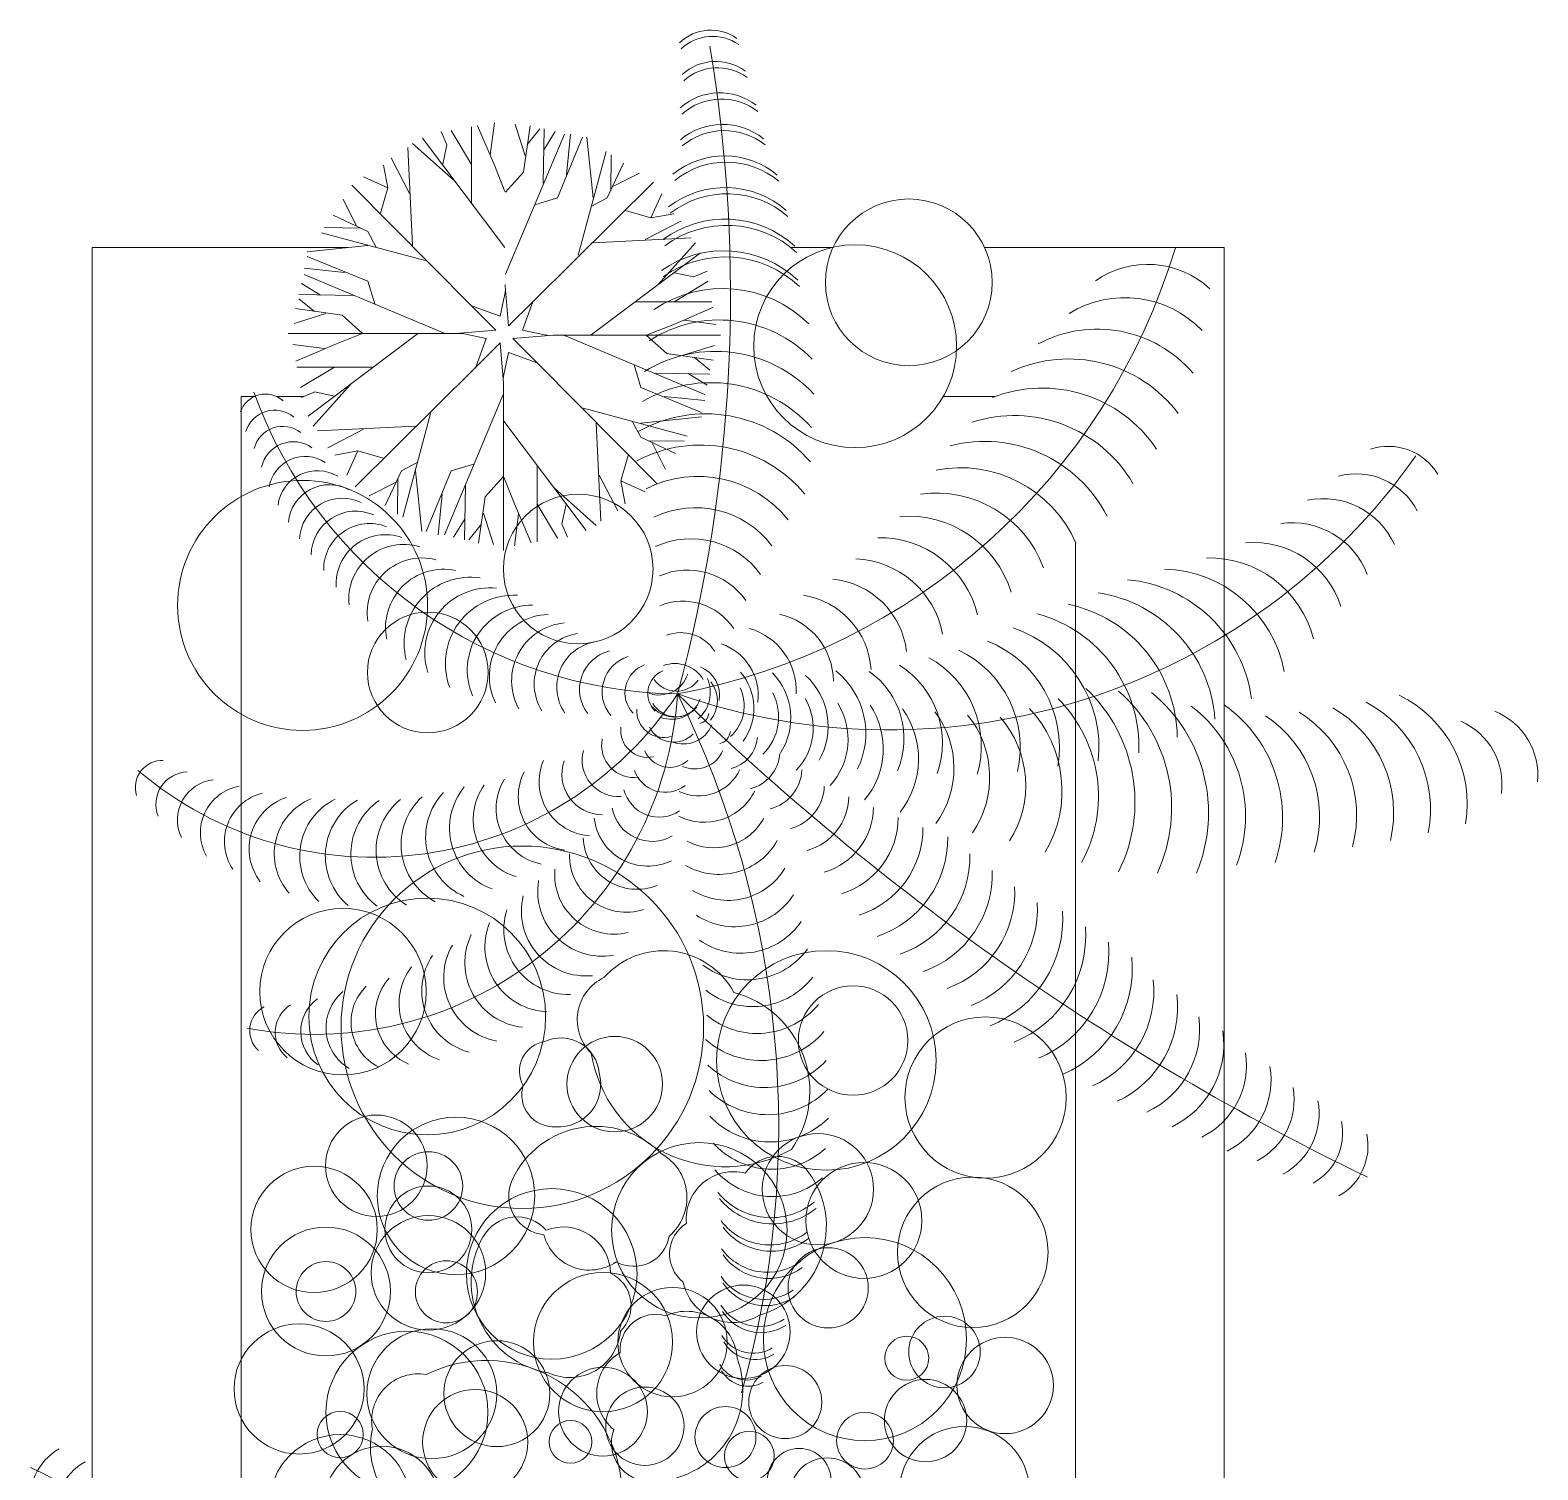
# Model space of a CAD drawing. Header units: millimetres. Extents: x 19901 to 56688, y 13732 to 29551.
# Drawn here: x 27371.82 to 27418.42, y 19404.84 to 19449.35 of the extents above; entities that cross this region are included whole.
import ezdxf

# ---------------------------------------------------------------- set-up
doc = ezdxf.new("R2010")
doc.units = ezdxf.units.MM
doc.layers.add('A-FURN', color=9, linetype='Continuous', lineweight=13)
doc.layers.add('VEGETAZIONE', color=94, linetype='Continuous', lineweight=5)

msp = doc.modelspace()

# ---------------------------------------------------------------- linework, layer by layer
at = {"layer": 'A-FURN'}
for p, q in [((27373.731, 19114.07), (27373.731, 19442.628)), ((27381.633, 19442.628), (27373.731, 19442.628)), ((27396.632, 19442.628), (27395.335, 19442.628)), ((27408.731, 19442.628), (27401.319, 19442.628)), ((27408.731, 19114.07), (27408.731, 19442.628)), ((27378.334, 19118.676), (27378.334, 19438.025)), ((27378.777, 19438.025), (27378.334, 19438.025)), ((27380.281, 19438.025), (27379.431, 19438.025)), ((27401.635, 19438.025), (27400.041, 19438.025)), ((27404.128, 19118.676), (27404.128, 19433.529))]:
    msp.add_line(p, q, dxfattribs=at)
at = {"layer": 'VEGETAZIONE'}
for p, q in [((27385.464, 19443.986), (27385.464, 19446.358)), ((27386.165, 19445.181), (27385.644, 19446.393)), ((27386.035, 19445.501), (27386.165, 19446.487)), ((27387.116, 19445.469), (27386.813, 19446.447)), ((27387.069, 19444.964), (27387.273, 19446.398)), ((27384.927, 19444.703), (27383.639, 19445.851)), ((27386.491, 19442.627), (27383.949, 19446.009)), ((27384.698, 19445.805), (27384.519, 19446.219)), ((27385.464, 19445.198), (27384.829, 19446.248)), ((27386.51, 19441.803), (27388.329, 19446.138)), ((27387.18, 19445.812), (27387.576, 19446.3)), ((27387.676, 19444.622), (27387.705, 19446.3)), ((27387.687, 19445.632), (27388.043, 19446.219)), ((27388.119, 19444.166), (27388.888, 19446.04)), ((27388.393, 19444.883), (27388.521, 19446.138)), ((27389.221, 19444.166), (27389.028, 19446.04)), ((27383.541, 19444.3), (27382.971, 19445.402)), ((27383.639, 19442.691), (27383.493, 19445.723)), ((27384.568, 19445.21), (27384.698, 19445.805)), ((27388.76, 19442.39), (27389.617, 19445.6)), ((27389.763, 19444.394), (27389.78, 19445.502)), ((27382.873, 19444.475), (27382.743, 19445.181)), ((27386.491, 19444.365), (27386.165, 19445.181)), ((27386.51, 19444.345), (27387.069, 19444.964)), ((27389.652, 19444.166), (27390.159, 19445.241)), ((27389.844, 19444.524), (27390.655, 19444.932)), ((27385.464, 19440.826), (27381.765, 19444.557)), ((27382.873, 19444.475), (27382.124, 19444.813)), ((27382.124, 19444.813), (27382.124, 19444.813)), ((27382.645, 19443.694), (27382.873, 19444.475)), ((27387.355, 19440.956), (27391.086, 19444.655)), ((27381.896, 19443.315), (27381.488, 19444.126)), ((27387.419, 19443.954), (27388.119, 19444.166)), ((27389.174, 19443.905), (27389.652, 19444.166)), ((27391.004, 19443.547), (27391.343, 19444.296)), ((27391.343, 19444.296), (27391.343, 19444.296)), ((27382.254, 19443.123), (27381.179, 19443.63)), ((27390.223, 19443.775), (27391.004, 19443.547)), ((27391.004, 19443.547), (27391.71, 19443.677)), ((27384.03, 19442.231), (27380.82, 19443.088)), ((27382.026, 19443.234), (27380.918, 19443.251)), ((27382.515, 19442.645), (27382.254, 19443.123)), ((27390.83, 19442.879), (27391.931, 19443.449)), ((27382.254, 19442.691), (27380.38, 19442.499)), ((27389.221, 19442.781), (27392.252, 19442.927)), ((27391.232, 19441.493), (27392.38, 19442.781)), ((27382.254, 19441.589), (27380.38, 19442.359)), ((27389.156, 19439.929), (27392.538, 19442.471)), ((27381.537, 19441.864), (27380.282, 19441.992)), ((27384.617, 19439.98), (27380.282, 19441.799)), ((27391.739, 19441.852), (27392.334, 19441.722)), ((27392.334, 19441.722), (27392.748, 19441.901)), ((27380.788, 19441.158), (27380.201, 19441.514)), ((27382.466, 19440.89), (27382.254, 19441.589)), ((27386.344, 19440.505), (27386.49, 19441.19)), ((27386.501, 19441.449), (27386.603, 19440.206)), ((27391.727, 19440.956), (27392.777, 19441.591)), ((27381.456, 19440.54), (27380.022, 19440.744)), ((27381.798, 19441.146), (27380.12, 19441.176)), ((27380.608, 19440.651), (27380.12, 19441.047)), ((27386.214, 19440.074), (27385.464, 19440.826)), ((27385.464, 19440.826), (27386.344, 19440.505)), ((27386.603, 19440.206), (27387.355, 19440.956)), ((27387.355, 19440.956), (27387.034, 19440.076)), ((27390.515, 19440.956), (27392.888, 19440.956)), ((27391.71, 19440.255), (27392.923, 19440.776)), ((27380.951, 19440.587), (27379.973, 19440.284)), ((27382.075, 19439.98), (27381.456, 19440.54)), ((27392.031, 19440.385), (27393.016, 19440.255)), ((27385.138, 19439.971), (27379.794, 19439.971)), ((27383.793, 19439.962), (27380.411, 19437.42)), ((27382.055, 19439.962), (27381.239, 19439.636)), ((27384.971, 19439.972), (27386.214, 19440.074)), ((27385.915, 19439.815), (27385.23, 19439.961)), ((27385.594, 19438.935), (27385.915, 19439.815)), ((27387.979, 19439.919), (27386.735, 19439.817)), ((27386.735, 19439.817), (27387.485, 19439.065)), ((27387.034, 19440.076), (27387.719, 19439.93)), ((27388.015, 19439.92), (27393.156, 19439.92)), ((27388.332, 19439.91), (27392.667, 19438.091)), ((27390.874, 19439.91), (27391.493, 19439.351)), ((27390.894, 19439.929), (27391.71, 19440.255)), ((27380.919, 19439.505), (27379.933, 19439.636)), ((27381.239, 19439.636), (27380.027, 19439.114)), ((27386.346, 19439.685), (27385.594, 19438.935)), ((27386.448, 19438.441), (27386.346, 19439.685)), ((27386.605, 19439.386), (27386.459, 19438.701)), ((27387.485, 19439.065), (27386.605, 19439.386)), ((27391.493, 19439.351), (27392.927, 19439.147)), ((27391.999, 19439.304), (27392.976, 19439.607)), ((27382.434, 19438.935), (27380.062, 19438.935)), ((27381.222, 19438.935), (27380.172, 19438.3)), ((27385.594, 19438.935), (27381.863, 19435.236)), ((27387.485, 19439.065), (27391.184, 19435.334)), ((27390.483, 19439.001), (27390.695, 19438.301)), ((27392.341, 19439.24), (27392.83, 19438.844)), ((27381.717, 19438.397), (27380.569, 19437.11)), ((27386.449, 19438.405), (27386.449, 19433.264)), ((27391.151, 19438.744), (27392.83, 19438.715)), ((27392.162, 19438.733), (27392.748, 19438.377)), ((27380.615, 19438.169), (27380.201, 19437.99)), ((27381.21, 19438.039), (27380.615, 19438.169)), ((27386.44, 19438.088), (27384.621, 19433.753)), ((27390.695, 19438.301), (27392.569, 19437.532)), ((27391.412, 19438.027), (27392.667, 19437.899)), ((27384.189, 19437.501), (27383.332, 19434.291)), ((27388.919, 19437.66), (27392.129, 19436.803)), ((27383.729, 19437.11), (27380.697, 19436.963)), ((27382.12, 19437.012), (27381.018, 19436.442)), ((27386.458, 19437.264), (27389, 19433.882)), ((27389.31, 19437.199), (27389.457, 19434.168)), ((27390.434, 19437.246), (27390.695, 19436.768)), ((27390.695, 19437.199), (27392.569, 19437.392)), ((27390.695, 19436.768), (27391.77, 19436.261)), ((27390.923, 19436.657), (27392.031, 19436.64)), ((27391.053, 19436.576), (27391.461, 19435.765)), ((27381.945, 19436.344), (27381.239, 19436.214)), ((27381.945, 19436.344), (27381.606, 19435.595)), ((27382.726, 19436.116), (27381.945, 19436.344)), ((27390.304, 19436.197), (27390.076, 19435.415)), ((27383.297, 19435.725), (27382.79, 19434.65)), ((27383.775, 19435.986), (27383.297, 19435.725)), ((27383.729, 19435.725), (27383.921, 19433.851)), ((27384.83, 19435.725), (27384.061, 19433.851)), ((27385.53, 19435.937), (27384.83, 19435.725)), ((27387.485, 19435.905), (27387.485, 19433.532)), ((27381.606, 19435.595), (27381.606, 19435.595)), ((27383.105, 19435.367), (27382.294, 19434.959)), ((27383.186, 19435.497), (27383.169, 19434.389)), ((27385.274, 19435.269), (27385.244, 19433.59)), ((27386.44, 19435.546), (27385.88, 19434.927)), ((27386.458, 19435.526), (27386.784, 19434.71)), ((27388.023, 19435.188), (27389.31, 19434.04)), ((27389.408, 19435.59), (27389.978, 19434.489)), ((27390.076, 19435.415), (27390.206, 19434.71)), ((27390.076, 19435.415), (27390.825, 19435.077)), ((27384.556, 19435.008), (27384.428, 19433.753)), ((27385.88, 19434.927), (27385.676, 19433.493)), ((27386.784, 19434.71), (27387.306, 19433.497)), ((27387.485, 19434.693), (27388.12, 19433.643)), ((27388.381, 19434.681), (27388.251, 19434.086)), ((27390.825, 19435.077), (27390.825, 19435.077)), ((27385.262, 19434.258), (27384.906, 19433.672)), ((27385.833, 19434.421), (27386.136, 19433.444)), ((27386.915, 19434.389), (27386.784, 19433.404)), ((27385.769, 19434.079), (27385.373, 19433.59)), ((27388.251, 19434.086), (27388.43, 19433.672))]:
    msp.add_line(p, q, dxfattribs=at)
for points in [[(27395.352, 19414.747, 0.520567), (27393.568, 19419.6, 0.520567), (27389.554, 19420.058, 0.520567), (27389.159, 19417.722, 0.520567)], [(27389.404, 19417.112, -0.520567), (27388.06, 19415.446, -0.520567), (27387.057, 19416.722, -0.520567), (27387.731, 19418.083, -0.520567)], [(27391.322, 19414.62, -0.520567), (27391.571, 19412.066, -0.520567), (27389.936, 19411.271, -0.520567), (27387.697, 19412.109, -0.520567), (27386.726, 19413.822, -0.520567)], [(27394.357, 19409.621, -0.520567), (27392.003, 19410.645, -0.520567), (27392.103, 19412.459, -0.520567), (27393.923, 19414.009, -0.520567), (27395.892, 19414.026, -0.520567)], [(27387.843, 19407.839, 0.520567), (27390.063, 19409.126, 0.520567), (27389.755, 19410.918, 0.520567), (27387.768, 19412.248, 0.520567), (27385.811, 19412.037, 0.520567)], [(27393.673, 19408.289, 0.520567), (27391.469, 19409.604, 0.520567), (27390.053, 19408.465, 0.520567), (27389.856, 19406.083, 0.520567), (27390.99, 19404.473, 0.520567)], [(27390.09, 19404.491, -0.520567), (27385.108, 19403.11, -0.520567), (27382.395, 19406.103, -0.520567), (27384.061, 19407.786, -0.520567)]]:
    msp.add_lwpolyline(points, format="xyb", close=True, dxfattribs=at)
for centre, radius in [((27398.976, 19441.555), 2.577), ((27397.319, 19439.58), 3.136), ((27380.238, 19431.567), 3.864), ((27388.758, 19432.692), 2.313), ((27384.108, 19429.494), 1.867), ((27387.031, 19418.522), 5.603), ((27381.485, 19419.624), 2.574), ((27384.09, 19418.855), 3.661), ((27396.426, 19417.496), 3.394), ((27397.256, 19418.112), 1.692), ((27401.349, 19416.349), 2.491), ((27389.888, 19416.764), 1.477), ((27382.516, 19414.239), 1.569), ((27384.979, 19413.308), 2.433), ((27396.167, 19413.515), 1.72), ((27384.126, 19413.614), 1.061), ((27392.502, 19412.245), 2.711), ((27380.594, 19412.272), 1.953), ((27397.591, 19412.55), 1.792), ((27400.955, 19411.565), 2.327), ((27384.126, 19412.272), 1.342), ((27387.94, 19410.897), 2.636), ((27380.96, 19410.353), 1.992), ((27384.126, 19410.93), 1.77), ((27397.621, 19408.879), 3.139), ((27396.485, 19410.465), 1.239), ((27380.96, 19410.353), 0.924), ((27384.683, 19410.341), 0.96), ((27389.523, 19408.788), 2.152), ((27391.675, 19408.788), 1.691), ((27393.862, 19409.106), 1.445), ((27400.08, 19408.483), 1.106), ((27380.129, 19407.338), 2.01), ((27383.465, 19406.62), 2.504), ((27384.233, 19407.193), 2.009), ((27386.242, 19407.193), 1.638), ((27398.914, 19408.289), 0.68), ((27401.958, 19407.448), 1.491), ((27389.523, 19406.636), 1.372), ((27395.158, 19406.933), 1.13), ((27399.494, 19406.36), 1.273), ((27385.574, 19405.697), 1.625), ((27390.819, 19406.187), 1.211), ((27393.31, 19405.853), 0.943), ((27381.399, 19405.927), 0.715), ((27388.518, 19405.702), 0.66), ((27397.621, 19405.74), 0.879), ((27381.399, 19403.73), 2.197), ((27394.047, 19405.265), 0.769), ((27400.7, 19404.171), 2.009), ((27382.688, 19403.776), 1.793), ((27395.59, 19404.518), 0.982), ((27396.454, 19404.051), 1.159)]:
    msp.add_circle(centre, radius, dxfattribs=at)
for centre, radius, start, end in [((27392.858, 19447.948), 1.404, 54.9113, 133.6506), ((27392.911, 19447.755), 1.404, 54.9113, 133.6506), ((27346.328, 19441.144), 47.137, 344.8546, 9.4139), ((27393.01, 19446.84), 1.545, 53.7208, 132.4602), ((27393.063, 19446.647), 1.545, 53.7208, 132.4602), ((27393.133, 19445.56), 1.853, 52.5303, 131.2697), ((27393.186, 19445.367), 1.853, 52.5303, 131.2697), ((27393.218, 19444.417), 2.022, 51.3398, 130.0792), ((27393.271, 19444.224), 2.022, 51.3398, 130.0792), ((27393.282, 19442.923), 2.54, 50.1494, 128.8887), ((27393.335, 19442.73), 2.54, 50.1494, 128.8887), ((27393.305, 19441.618), 2.868, 48.9589, 127.6983), ((27393.358, 19441.425), 2.868, 48.9589, 127.6983), ((27393.293, 19440.29), 3.219, 47.7684, 126.5078), ((27393.346, 19440.097), 3.219, 47.7684, 126.5078), ((27388.191, 19448.37), 19.877, 280.5408, 343.1997), ((27393.256, 19439.202), 3.33, 46.5779, 125.3173), ((27393.309, 19439.009), 3.33, 46.5779, 125.3173), ((27406.363, 19439.273), 2.836, 47.3045, 124.6995), ((27386.058, 19441.282), 0.442, 347.9659, 0), ((27386.942, 19441.485), 0.442, 180, 184.6649), ((27393.226, 19437.58), 3.784, 45.3875, 124.1268), ((27405.657, 19437.761), 3.319, 43.9409, 121.3358), ((27393.124, 19436.391), 4, 44.197, 122.9363), ((27384.935, 19440.413), 0.442, 270, 274.6649), ((27385.138, 19439.529), 0.442, 77.9659, 90), ((27387.811, 19440.362), 0.442, 257.9659, 270), ((27388.015, 19439.478), 0.442, 90, 94.6649), ((27404.803, 19436.209), 3.9, 40.5773, 117.9722), ((27392.997, 19435.251), 4.17, 43.0065, 121.7459), ((27403.918, 19434.931), 4.255, 37.2136, 114.6086), ((27386.007, 19438.405), 0.442, 0, 4.6649), ((27386.891, 19438.609), 0.442, 167.9659, 180), ((27392.865, 19434.283), 4.17, 41.816, 120.5554), ((27379.089, 19437.283), 0.817, 47.6963, 161.0431), ((27392.034, 19442.979), 14.152, 199.8929, 269.1654), ((27403.103, 19434.031), 4.255, 33.85, 111.2449), ((27379.37, 19436.678), 0.923, 49.969, 163.3158), ((27392.699, 19433.224), 4.265, 40.6256, 119.3649), ((27379.623, 19436.195), 0.907, 52.2418, 165.5886), ((27402.236, 19433.181), 4.255, 30.4864, 107.8813), ((27379.946, 19435.629), 0.998, 54.5145, 167.8613), ((27401.32, 19432.383), 4.255, 27.1227, 104.5176), ((27380.319, 19435.04), 1.134, 56.7872, 170.134), ((27392.54, 19432.355), 4.17, 39.4351, 118.1744), ((27398.373, 19447.596), 19.877, 250.7737, 324.979), ((27413.807, 19434.711), 1.773, 30.992, 108.3869), ((27380.696, 19434.503), 1.229, 59.06, 172.4067), ((27400.574, 19431.923), 3.9, 23.7591, 101.154), ((27412.809, 19433.505), 2.127, 27.6284, 105.0233), ((27381.069, 19434.022), 1.276, 61.3327, 174.6795), ((27392.465, 19432.018), 3.538, 38.2446, 116.984), ((27381.463, 19433.558), 1.323, 63.6054, 176.9522), ((27399.818, 19431.494), 3.546, 20.3954, 97.7904), ((27411.789, 19432.455), 2.411, 24.2647, 101.6596), ((27381.876, 19433.11), 1.371, 65.8781, 179.2249), ((27392.386, 19431.63), 2.957, 37.0541, 115.7935), ((27398.955, 19430.995), 3.333, 17.0318, 94.4267), ((27382.307, 19432.681), 1.418, 68.1509, 181.4977), ((27382.799, 19432.229), 1.524, 70.4236, 183.7704), ((27410.831, 19431.639), 2.482, 20.9011, 98.296), ((27383.358, 19431.757), 1.694, 72.6963, 186.0431), ((27392.247, 19430.971), 2.654, 35.8637, 114.603), ((27398.073, 19430.538), 3.12, 13.6682, 91.0631), ((27409.63, 19430.678), 2.836, 17.5374, 94.9324), ((27383.929, 19431.338), 1.694, 75.5535, 188.9003), ((27397.229, 19430.168), 2.836, 10.3045, 87.6995), ((27408.267, 19429.716), 3.319, 14.1738, 91.5687), ((27384.604, 19430.886), 1.8, 78.4106, 191.7574), ((27385.418, 19430.396), 2.042, 81.2677, 194.6145), ((27392.14, 19430.468), 2.19, 34.6732, 113.4125), ((27396.375, 19429.836), 2.553, 6.9409, 84.3358), ((27405.352, 19428.123), 4.255, 7.4465, 84.8415), ((27406.755, 19428.793), 3.9, 10.8102, 88.2051), ((27386.027, 19430.098), 2.011, 84.1249, 197.4717), ((27386.77, 19429.765), 2.117, 86.982, 200.3288), ((27395.333, 19429.427), 2.482, 3.5773, 80.9722), ((27404.198, 19427.747), 4.255, 4.0829, 81.4778), ((27387.339, 19429.564), 2.011, 89.8392, 203.186), ((27391.99, 19429.81), 1.887, 33.4827, 112.2221), ((27403.023, 19427.439), 4.255, 0.7193, 78.1142), ((27387.916, 19429.386), 1.905, 92.6963, 206.0431), ((27388.499, 19429.233), 1.8, 95.5535, 208.9003), ((27394.519, 19429.214), 2.127, 0.2136, 77.6086), ((27401.833, 19427.201), 4.255, 357.3556, 74.7505), ((27388.971, 19429.138), 1.573, 98.4106, 211.7574), ((27391.932, 19429.488), 1.236, 32.2922, 111.0316), ((27393.511, 19428.938), 1.986, 356.85, 74.2449), ((27400.956, 19427.172), 3.9, 353.992, 71.3869), ((27389.514, 19429.04), 1.418, 101.2677, 214.6145), ((27390.026, 19428.967), 1.229, 104.1249, 217.4717), ((27392.624, 19428.768), 1.702, 353.4864, 70.8813), ((27399.09, 19427.17), 3.333, 347.2647, 64.6596), ((27400.087, 19427.176), 3.546, 350.6284, 68.0233), ((27390.633, 19428.897), 1.134, 106.982, 220.3288), ((27391.119, 19428.864), 0.915, 109.8392, 223.186), ((27391.665, 19428.842), 0.756, 112.6963, 226.0431), ((27391.743, 19428.739), 1.03, 31.1017, 109.8411), ((27392.18, 19428.791), 0.945, 350.1227, 67.5176), ((27395.168, 19427.607), 2.482, 333.8102, 51.2051), ((27397.182, 19427.31), 2.836, 340.5374, 57.9324), ((27398.098, 19427.211), 3.12, 343.9011, 61.296), ((27391.253, 19429.733), 0.938, 251.0937, 341.7906), ((27391.794, 19429.749), 0.835, 214.8369, 324.0977), ((27391.774, 19428.876), 1.068, 310.3343, 23.8495), ((27392.115, 19428.62), 0.945, 320.3556, 37.7505), ((27392.489, 19428.38), 1.702, 323.7193, 41.1142), ((27393.343, 19428.087), 1.986, 327.0829, 44.4778), ((27394.355, 19427.827), 2.127, 330.4465, 47.8415), ((27396.275, 19427.446), 2.553, 337.1738, 54.5687), ((27382.441, 19435.025), 11.247, 229.5669, 326.5663), ((27380.603, 19429.548), 11.247, 259.334, 356.3334), ((27391.645, 19428.981), 0.938, 249.4783, 340.1753), ((27448.674, 19487.279), 81.535, 225.79693, 244.18022), ((27364.793, 19415.454), 30.162, 344.1567, 26.3219), ((27392.607, 19428.464), 1.282, 312.251, 25.7662), ((27393.351, 19428.116), 1.602, 314.1676, 27.6829), ((27394.153, 19427.764), 1.869, 316.0843, 29.5995), ((27400.567, 19425.659), 4.273, 331.4176, 44.9329), ((27401.163, 19425.49), 4.807, 333.3343, 46.8495), ((27402.296, 19425.303), 4.807, 335.251, 48.7662), ((27403.436, 19425.154), 4.807, 337.1676, 50.6829), ((27412.501, 19425.425), 3.739, 350.5843, 64.0995), ((27391.401, 19428.317), 0.835, 176.9865, 286.2473), ((27391.745, 19429.052), 0.938, 219.7112, 310.4082), ((27391.78, 19428.959), 0.835, 210.7952, 320.056), ((27392.443, 19428.261), 0.355, 282.2358, 354.5911), ((27394.963, 19427.43), 2.136, 318.001, 31.5162), ((27395.73, 19427.132), 2.457, 319.9176, 33.4329), ((27396.606, 19426.82), 2.671, 321.8343, 35.3495), ((27397.49, 19426.53), 2.884, 323.751, 37.2662), ((27398.434, 19426.253), 3.044, 325.6676, 39.1829), ((27399.975, 19425.829), 3.739, 329.501, 43.0162), ((27405.113, 19425.058), 4.273, 339.0843, 52.5995), ((27406.259, 19425.003), 4.273, 341.001, 54.5162), ((27407.938, 19425.037), 3.739, 342.9176, 56.4329), ((27409.083, 19425.077), 3.739, 344.8343, 58.3495), ((27410.226, 19425.155), 3.739, 346.751, 60.2662), ((27411.366, 19425.271), 3.739, 348.6676, 62.1829), ((27416.286, 19426.314), 2.136, 354.4176, 67.9329), ((27390.906, 19427.702), 0.835, 172.9448, 282.2056), ((27391.711, 19428.173), 0.835, 206.7536, 316.0144), ((27392.015, 19428.219), 0.938, 247.8629, 338.5599), ((27399.386, 19426.001), 3.205, 327.5843, 41.0995), ((27415.179, 19426.032), 2.136, 352.501, 66.0162), ((27390.483, 19427.245), 1.002, 168.9031, 278.1639), ((27393.036, 19427.707), 0.426, 282.8565, 355.2118), ((27393.234, 19427.561), 1.065, 283.4772, 355.8325), ((27375.904, 19425.94), 0.835, 88.0698, 197.3306), ((27389.22, 19426.109), 1.67, 156.7781, 266.0389), ((27389.505, 19426.348), 1.253, 160.8198, 270.0806), ((27390.007, 19426.783), 1.128, 164.8615, 274.1223), ((27391.587, 19427.393), 0.835, 202.7119, 311.9727), ((27392.364, 19427.446), 0.938, 246.2475, 336.9445), ((27393.783, 19427.064), 1.207, 284.0979, 356.4532), ((27376.705, 19425.418), 1.002, 92.1115, 201.3723), ((27388.575, 19425.653), 1.67, 152.7365, 261.9973), ((27391.447, 19426.787), 1.002, 198.6702, 307.931), ((27392.48, 19427.083), 1.406, 244.6321, 335.3291), ((27394.362, 19426.546), 1.314, 284.7186, 357.0738), ((27377.621, 19424.928), 1.253, 96.1531, 205.4139), ((27378.539, 19424.535), 1.462, 100.1948, 209.4556), ((27386.786, 19424.68), 2.005, 140.6115, 249.8723), ((27387.35, 19424.948), 1.838, 144.6531, 253.9139), ((27387.974, 19425.282), 1.754, 148.6948, 257.9556), ((27391.263, 19426.149), 1.128, 194.6286, 303.8894), ((27392.657, 19426.594), 1.735, 243.0167, 333.7137), ((27394.946, 19426.035), 1.421, 285.3393, 357.6945), ((27379.367, 19424.26), 1.545, 104.2365, 213.4973), ((27380.255, 19424.04), 1.67, 108.2781, 217.5389), ((27381.199, 19423.885), 1.838, 112.3198, 221.5806), ((27382.112, 19423.812), 1.963, 116.3615, 225.6223), ((27382.945, 19423.816), 2.005, 120.4031, 229.6639), ((27383.734, 19423.879), 2.005, 124.4448, 233.7056), ((27384.516, 19423.998), 2.005, 128.4865, 237.7473), ((27385.288, 19424.172), 2.005, 132.5281, 241.7889), ((27386.046, 19424.399), 2.005, 136.5698, 245.8306), ((27395.352, 19425.697), 1.776, 285.96, 358.3152), ((27390.914, 19425.173), 1.67, 186.5452, 295.806), ((27391.043, 19425.523), 1.253, 190.5869, 299.8477), ((27392.96, 19425.804), 1.735, 241.4014, 332.0983), ((27395.758, 19425.361), 2.131, 286.5807, 358.9359), ((27396.166, 19425.027), 2.486, 287.2014, 359.5566), ((27396.575, 19424.694), 2.841, 287.822, 0.1773), ((27390.58, 19424.457), 1.67, 182.5036, 291.7644), ((27393.117, 19425.311), 2.063, 239.786, 330.483), ((27396.985, 19424.363), 3.196, 288.4427, 0.798), ((27390.243, 19423.836), 1.754, 178.4619, 287.7227), ((27397.67, 19423.807), 3.196, 289.0634, 1.4187), ((27389.511, 19422.724), 2.005, 170.3786, 279.6394), ((27389.868, 19423.237), 1.838, 174.4202, 283.681), ((27393.384, 19424.508), 2.063, 238.1706, 328.8676), ((27398.36, 19423.258), 3.196, 289.6841, 2.0394), ((27389.008, 19422.113), 2.005, 166.3369, 275.5977), ((27393.598, 19423.787), 2.156, 236.5552, 327.2522), ((27399.057, 19422.717), 3.196, 290.3048, 2.6601), ((27388.463, 19421.54), 2.005, 162.2952, 271.556), ((27399.759, 19422.183), 3.196, 290.9255, 3.2807), ((27400.184, 19421.871), 3.551, 291.5462, 3.9014), ((27387.879, 19421.005), 2.005, 158.2536, 267.5144), ((27393.794, 19423.062), 2.25, 234.9398, 325.6368), ((27400.895, 19421.35), 3.551, 292.1669, 4.5221), ((27387.259, 19420.514), 2.005, 154.2119, 263.4727), ((27401.612, 19420.836), 3.551, 292.7876, 5.1428), ((27385.885, 19419.651), 1.963, 146.1286, 255.3894), ((27386.606, 19420.067), 2.005, 150.1702, 259.431), ((27393.984, 19422.286), 2.297, 233.3244, 324.0214), ((27402.335, 19420.33), 3.551, 293.4082, 5.7635), ((27385.056, 19419.26), 1.838, 142.0869, 251.3477), ((27383.279, 19418.677), 1.545, 134.0036, 243.2644), ((27384.159, 19418.927), 1.67, 138.0452, 247.306), ((27394.154, 19421.506), 2.344, 231.7091, 322.406), ((27403.355, 19419.63), 3.196, 294.0289, 6.3842), ((27381.432, 19418.389), 1.253, 125.9202, 235.181), ((27382.424, 19418.504), 1.462, 129.9619, 239.2227), ((27404.09, 19419.143), 3.196, 294.6496, 7.0049), ((27379.439, 19418.415), 0.835, 117.8369, 227.0977), ((27380.393, 19418.36), 1.002, 121.8786, 231.1394), ((27394.293, 19420.768), 2.438, 230.0937, 320.7906), ((27405.127, 19418.469), 2.841, 295.2703, 7.6256), ((27394.405, 19420.072), 2.578, 228.4783, 319.1753), ((27405.875, 19418.001), 2.841, 295.891, 8.2463), ((27394.523, 19419.236), 2.578, 226.8629, 317.5599), ((27406.929, 19417.352), 2.486, 296.5117, 8.867), ((27407.689, 19416.904), 2.486, 297.1324, 9.4876), ((27394.618, 19418.396), 2.578, 225.2475, 315.9445), ((27408.758, 19416.282), 2.131, 297.7531, 10.1083), ((27409.53, 19415.854), 2.131, 298.3738, 10.729), ((27394.689, 19417.554), 2.578, 223.6321, 314.3291), ((27410.614, 19415.258), 1.776, 298.9945, 11.3497), ((27411.397, 19414.85), 1.776, 299.6151, 11.9704), ((27394.747, 19416.57), 2.438, 222.0167, 312.7137), ((27394.77, 19415.632), 2.344, 220.4014, 311.0983), ((27394.714, 19414.745), 2.11, 218.786, 309.483), ((27394.767, 19414.552), 2.11, 218.786, 309.483), ((27394.675, 19413.666), 1.875, 217.1706, 307.8676), ((27394.728, 19413.473), 1.875, 217.1706, 307.8676), ((27394.601, 19412.683), 1.735, 215.5552, 306.2522), ((27394.654, 19412.49), 1.735, 215.5552, 306.2522), ((27394.496, 19411.702), 1.594, 213.9398, 304.6368), ((27394.549, 19411.509), 1.594, 213.9398, 304.6368), ((27394.355, 19410.678), 1.406, 212.3244, 303.0214), ((27394.409, 19410.485), 1.406, 212.3244, 303.0214), ((27394.169, 19409.566), 1.125, 210.7091, 301.406), ((27394.222, 19409.373), 1.125, 210.7091, 301.406), ((27393.957, 19408.553), 0.938, 209.0937, 299.7906), ((27394.01, 19408.36), 0.938, 209.0937, 299.7906), ((27373.592, 19403.943), 1.776, 119.6151, 191.9704), ((27336.314, 19331.515), 81.535, 45.79693, 64.18022), ((27374.374, 19403.535), 1.776, 118.9945, 191.3497)]:
    msp.add_arc(centre, radius, start, end, dxfattribs=at)

doc.saveas('drawing.dxf')
